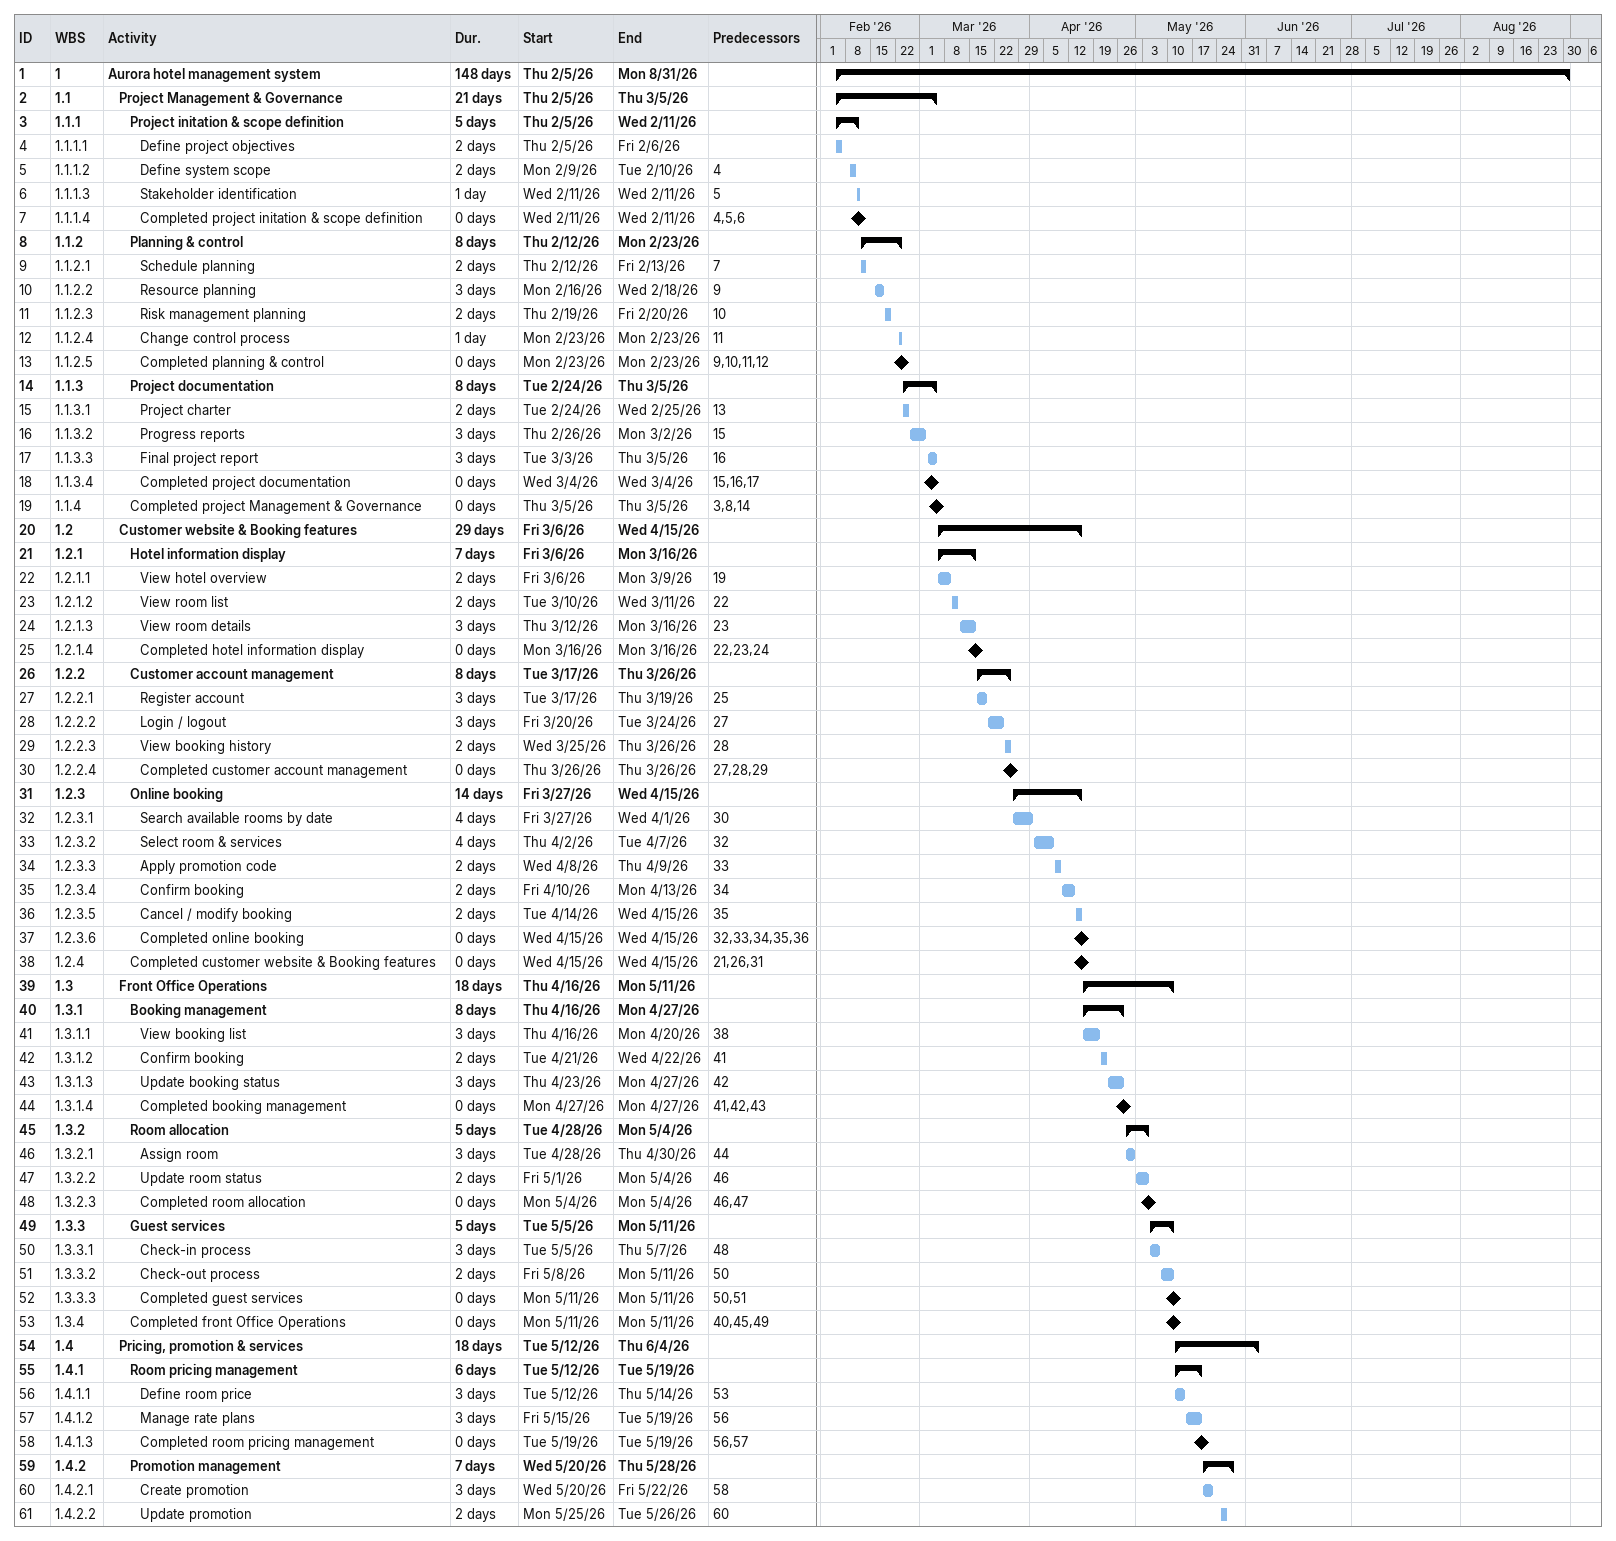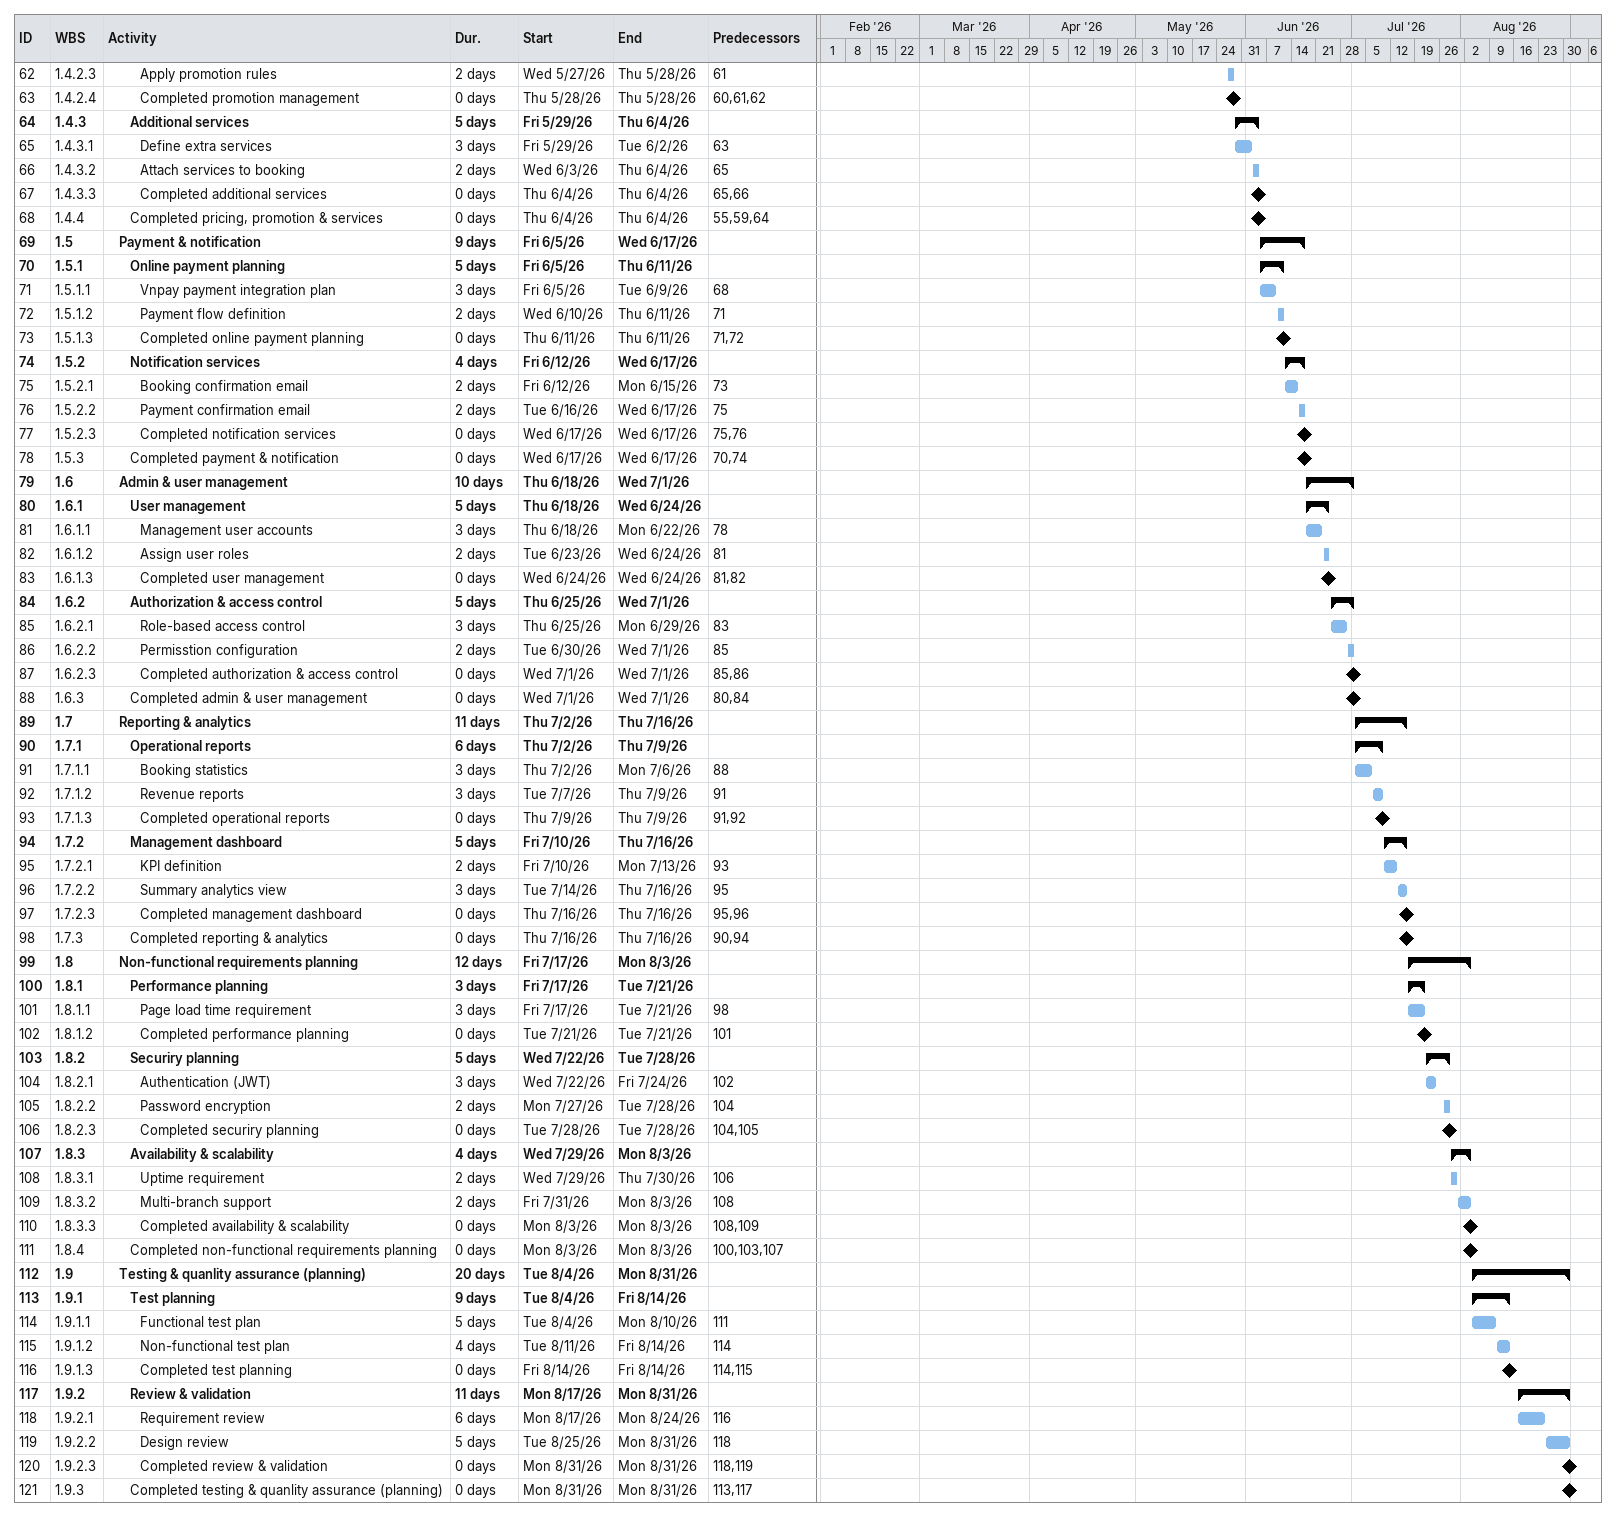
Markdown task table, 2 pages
| ID | WBS | Task | Duration | Start | Finish | Predecessors |
|---|---|---|---|---|---|---|
| 1 | 1 | **Aurora hotel management system** | 148d | 2026-02-05 | 2026-08-31 |  |
| 2 | 1.1 | **Project Management & Governance** | 21d | 2026-02-05 | 2026-03-05 |  |
| 3 | 1.1.1 | **Project initation & scope definition** | 5d | 2026-02-05 | 2026-02-11 |  |
| 4 | 1.1.1.1 | Define project objectives | 2d | 2026-02-05 | 2026-02-06 |  |
| 5 | 1.1.1.2 | Define system scope | 2d | 2026-02-09 | 2026-02-10 | 4 |
| 6 | 1.1.1.3 | Stakeholder identification | 1d | 2026-02-11 | 2026-02-11 | 5 |
| 7 | 1.1.1.4 | Completed project initation & scope definition | 0d | 2026-02-11 | 2026-02-11 | 4, 5, 6 |
| 8 | 1.1.2 | **Planning & control** | 8d | 2026-02-12 | 2026-02-23 |  |
| 9 | 1.1.2.1 | Schedule planning | 2d | 2026-02-12 | 2026-02-13 | 7 |
| 10 | 1.1.2.2 | Resource planning | 3d | 2026-02-16 | 2026-02-18 | 9 |
| 11 | 1.1.2.3 | Risk management planning | 2d | 2026-02-19 | 2026-02-20 | 10 |
| 12 | 1.1.2.4 | Change control process | 1d | 2026-02-23 | 2026-02-23 | 11 |
| 13 | 1.1.2.5 | Completed planning & control | 0d | 2026-02-23 | 2026-02-23 | 9, 10, 11, 12 |
| 14 | 1.1.3 | **Project documentation** | 8d | 2026-02-24 | 2026-03-05 |  |
| 15 | 1.1.3.1 | Project charter | 2d | 2026-02-24 | 2026-02-25 | 13 |
| 16 | 1.1.3.2 | Progress reports | 3d | 2026-02-26 | 2026-03-02 | 15 |
| 17 | 1.1.3.3 | Final project report | 3d | 2026-03-03 | 2026-03-05 | 16 |
| 18 | 1.1.3.4 | Completed project documentation | 0d | 2026-03-04 | 2026-03-04 | 15, 16, 17 |
| 19 | 1.1.4 | Completed project Management & Governance | 0d | 2026-03-05 | 2026-03-05 | 3, 8, 14 |
| 20 | 1.2 | **Customer website & Booking features** | 29d | 2026-03-06 | 2026-04-15 |  |
| 21 | 1.2.1 | **Hotel information display** | 7d | 2026-03-06 | 2026-03-16 |  |
| 22 | 1.2.1.1 | View hotel overview | 2d | 2026-03-06 | 2026-03-09 | 19 |
| 23 | 1.2.1.2 | View room list | 2d | 2026-03-10 | 2026-03-11 | 22 |
| 24 | 1.2.1.3 | View room details | 3d | 2026-03-12 | 2026-03-16 | 23 |
| 25 | 1.2.1.4 | Completed hotel information display | 0d | 2026-03-16 | 2026-03-16 | 22, 23, 24 |
| 26 | 1.2.2 | **Customer account management** | 8d | 2026-03-17 | 2026-03-26 |  |
| 27 | 1.2.2.1 | Register account | 3d | 2026-03-17 | 2026-03-19 | 25 |
| 28 | 1.2.2.2 | Login / logout | 3d | 2026-03-20 | 2026-03-24 | 27 |
| 29 | 1.2.2.3 | View booking history | 2d | 2026-03-25 | 2026-03-26 | 28 |
| 30 | 1.2.2.4 | Completed customer account management | 0d | 2026-03-26 | 2026-03-26 | 27, 28, 29 |
| 31 | 1.2.3 | **Online booking** | 14d | 2026-03-27 | 2026-04-15 |  |
| 32 | 1.2.3.1 | Search available rooms by date | 4d | 2026-03-27 | 2026-04-01 | 30 |
| 33 | 1.2.3.2 | Select room & services | 4d | 2026-04-02 | 2026-04-07 | 32 |
| 34 | 1.2.3.3 | Apply promotion code | 2d | 2026-04-08 | 2026-04-09 | 33 |
| 35 | 1.2.3.4 | Confirm booking | 2d | 2026-04-10 | 2026-04-13 | 34 |
| 36 | 1.2.3.5 | Cancel / modify booking | 2d | 2026-04-14 | 2026-04-15 | 35 |
| 37 | 1.2.3.6 | Completed online booking | 0d | 2026-04-15 | 2026-04-15 | 32, 33, 34, 35, 36 |
| 38 | 1.2.4 | Completed customer website & Booking features | 0d | 2026-04-15 | 2026-04-15 | 21, 26, 31 |
| 39 | 1.3 | **Front Office Operations** | 18d | 2026-04-16 | 2026-05-11 |  |
| 40 | 1.3.1 | **Booking management** | 8d | 2026-04-16 | 2026-04-27 |  |
| 41 | 1.3.1.1 | View booking list | 3d | 2026-04-16 | 2026-04-20 | 38 |
| 42 | 1.3.1.2 | Confirm booking | 2d | 2026-04-21 | 2026-04-22 | 41 |
| 43 | 1.3.1.3 | Update booking status | 3d | 2026-04-23 | 2026-04-27 | 42 |
| 44 | 1.3.1.4 | Completed booking management | 0d | 2026-04-27 | 2026-04-27 | 41, 42, 43 |
| 45 | 1.3.2 | **Room allocation** | 5d | 2026-04-28 | 2026-05-04 |  |
| 46 | 1.3.2.1 | Assign room | 3d | 2026-04-28 | 2026-04-30 | 44 |
| 47 | 1.3.2.2 | Update room status | 2d | 2026-05-01 | 2026-05-04 | 46 |
| 48 | 1.3.2.3 | Completed room allocation | 0d | 2026-05-04 | 2026-05-04 | 46, 47 |
| 49 | 1.3.3 | **Guest services** | 5d | 2026-05-05 | 2026-05-11 |  |
| 50 | 1.3.3.1 | Check-in process | 3d | 2026-05-05 | 2026-05-07 | 48 |
| 51 | 1.3.3.2 | Check-out process | 2d | 2026-05-08 | 2026-05-11 | 50 |
| 52 | 1.3.3.3 | Completed guest services | 0d | 2026-05-11 | 2026-05-11 | 50, 51 |
| 53 | 1.3.4 | Completed front Office Operations | 0d | 2026-05-11 | 2026-05-11 | 40, 45, 49 |
| 54 | 1.4 | **Pricing, promotion & services** | 18d | 2026-05-12 | 2026-06-04 |  |
| 55 | 1.4.1 | **Room pricing management** | 6d | 2026-05-12 | 2026-05-19 |  |
| 56 | 1.4.1.1 | Define room price | 3d | 2026-05-12 | 2026-05-14 | 53 |
| 57 | 1.4.1.2 | Manage rate plans | 3d | 2026-05-15 | 2026-05-19 | 56 |
| 58 | 1.4.1.3 | Completed room pricing management | 0d | 2026-05-19 | 2026-05-19 | 56, 57 |
| 59 | 1.4.2 | **Promotion management** | 7d | 2026-05-20 | 2026-05-28 |  |
| 60 | 1.4.2.1 | Create promotion | 3d | 2026-05-20 | 2026-05-22 | 58 |
| 61 | 1.4.2.2 | Update promotion | 2d | 2026-05-25 | 2026-05-26 | 60 |
| 62 | 1.4.2.3 | Apply promotion rules | 2d | 2026-05-27 | 2026-05-28 | 61 |
| 63 | 1.4.2.4 | Completed promotion management | 0d | 2026-05-28 | 2026-05-28 | 60, 61, 62 |
| 64 | 1.4.3 | **Additional services** | 5d | 2026-05-29 | 2026-06-04 |  |
| 65 | 1.4.3.1 | Define extra services | 3d | 2026-05-29 | 2026-06-02 | 63 |
| 66 | 1.4.3.2 | Attach services to booking | 2d | 2026-06-03 | 2026-06-04 | 65 |
| 67 | 1.4.3.3 | Completed additional services | 0d | 2026-06-04 | 2026-06-04 | 65, 66 |
| 68 | 1.4.4 | Completed pricing, promotion & services | 0d | 2026-06-04 | 2026-06-04 | 55, 59, 64 |
| 69 | 1.5 | **Payment & notification** | 9d | 2026-06-05 | 2026-06-17 |  |
| 70 | 1.5.1 | **Online payment planning** | 5d | 2026-06-05 | 2026-06-11 |  |
| 71 | 1.5.1.1 | Vnpay payment integration plan | 3d | 2026-06-05 | 2026-06-09 | 68 |
| 72 | 1.5.1.2 | Payment flow definition | 2d | 2026-06-10 | 2026-06-11 | 71 |
| 73 | 1.5.1.3 | Completed online payment planning | 0d | 2026-06-11 | 2026-06-11 | 71, 72 |
| 74 | 1.5.2 | **Notification services** | 4d | 2026-06-12 | 2026-06-17 |  |
| 75 | 1.5.2.1 | Booking confirmation email | 2d | 2026-06-12 | 2026-06-15 | 73 |
| 76 | 1.5.2.2 | Payment confirmation email | 2d | 2026-06-16 | 2026-06-17 | 75 |
| 77 | 1.5.2.3 | Completed notification services | 0d | 2026-06-17 | 2026-06-17 | 75, 76 |
| 78 | 1.5.3 | Completed payment & notification | 0d | 2026-06-17 | 2026-06-17 | 70, 74 |
| 79 | 1.6 | **Admin & user management** | 10d | 2026-06-18 | 2026-07-01 |  |
| 80 | 1.6.1 | **User management** | 5d | 2026-06-18 | 2026-06-24 |  |
| 81 | 1.6.1.1 | Management user accounts | 3d | 2026-06-18 | 2026-06-22 | 78 |
| 82 | 1.6.1.2 | Assign user roles | 2d | 2026-06-23 | 2026-06-24 | 81 |
| 83 | 1.6.1.3 | Completed user management | 0d | 2026-06-24 | 2026-06-24 | 81, 82 |
| 84 | 1.6.2 | **Authorization & access control** | 5d | 2026-06-25 | 2026-07-01 |  |
| 85 | 1.6.2.1 | Role-based access control | 3d | 2026-06-25 | 2026-06-29 | 83 |
| 86 | 1.6.2.2 | Permisstion configuration | 2d | 2026-06-30 | 2026-07-01 | 85 |
| 87 | 1.6.2.3 | Completed authorization & access control | 0d | 2026-07-01 | 2026-07-01 | 85, 86 |
| 88 | 1.6.3 | Completed admin & user management | 0d | 2026-07-01 | 2026-07-01 | 80, 84 |
| 89 | 1.7 | **Reporting & analytics** | 11d | 2026-07-02 | 2026-07-16 |  |
| 90 | 1.7.1 | **Operational reports** | 6d | 2026-07-02 | 2026-07-09 |  |
| 91 | 1.7.1.1 | Booking statistics | 3d | 2026-07-02 | 2026-07-06 | 88 |
| 92 | 1.7.1.2 | Revenue reports | 3d | 2026-07-07 | 2026-07-09 | 91 |
| 93 | 1.7.1.3 | Completed operational reports | 0d | 2026-07-09 | 2026-07-09 | 91, 92 |
| 94 | 1.7.2 | **Management dashboard** | 5d | 2026-07-10 | 2026-07-16 |  |
| 95 | 1.7.2.1 | KPI definition | 2d | 2026-07-10 | 2026-07-13 | 93 |
| 96 | 1.7.2.2 | Summary analytics view | 3d | 2026-07-14 | 2026-07-16 | 95 |
| 97 | 1.7.2.3 | Completed management dashboard | 0d | 2026-07-16 | 2026-07-16 | 95, 96 |
| 98 | 1.7.3 | Completed reporting & analytics | 0d | 2026-07-16 | 2026-07-16 | 90, 94 |
| 99 | 1.8 | **Non-functional requirements planning** | 12d | 2026-07-17 | 2026-08-03 |  |
| 100 | 1.8.1 | **Performance planning** | 3d | 2026-07-17 | 2026-07-21 |  |
| 101 | 1.8.1.1 | Page load time requirement | 3d | 2026-07-17 | 2026-07-21 | 98 |
| 102 | 1.8.1.2 | Completed performance planning | 0d | 2026-07-21 | 2026-07-21 | 101 |
| 103 | 1.8.2 | **Securiry planning** | 5d | 2026-07-22 | 2026-07-28 |  |
| 104 | 1.8.2.1 | Authentication (JWT) | 3d | 2026-07-22 | 2026-07-24 | 102 |
| 105 | 1.8.2.2 | Password encryption | 2d | 2026-07-27 | 2026-07-28 | 104 |
| 106 | 1.8.2.3 | Completed securiry planning | 0d | 2026-07-28 | 2026-07-28 | 104, 105 |
| 107 | 1.8.3 | **Availability & scalability** | 4d | 2026-07-29 | 2026-08-03 |  |
| 108 | 1.8.3.1 | Uptime requirement | 2d | 2026-07-29 | 2026-07-30 | 106 |
| 109 | 1.8.3.2 | Multi-branch support | 2d | 2026-07-31 | 2026-08-03 | 108 |
| 110 | 1.8.3.3 | Completed availability & scalability | 0d | 2026-08-03 | 2026-08-03 | 108, 109 |
| 111 | 1.8.4 | Completed non-functional requirements planning | 0d | 2026-08-03 | 2026-08-03 | 100, 103, 107 |
| 112 | 1.9 | **Testing & quanlity assurance (planning)** | 20d | 2026-08-04 | 2026-08-31 |  |
| 113 | 1.9.1 | **Test planning** | 9d | 2026-08-04 | 2026-08-14 |  |
| 114 | 1.9.1.1 | Functional test plan | 5d | 2026-08-04 | 2026-08-10 | 111 |
| 115 | 1.9.1.2 | Non-functional test plan | 4d | 2026-08-11 | 2026-08-14 | 114 |
| 116 | 1.9.1.3 | Completed test planning | 0d | 2026-08-14 | 2026-08-14 | 114, 115 |
| 117 | 1.9.2 | **Review & validation** | 11d | 2026-08-17 | 2026-08-31 |  |
| 118 | 1.9.2.1 | Requirement review | 6d | 2026-08-17 | 2026-08-24 | 116 |
| 119 | 1.9.2.2 | Design review | 5d | 2026-08-25 | 2026-08-31 | 118 |
| 120 | 1.9.2.3 | Completed review & validation | 0d | 2026-08-31 | 2026-08-31 | 118, 119 |
| 121 | 1.9.3 | Completed testing & quanlity assurance (planning) | 0d | 2026-08-31 | 2026-08-31 | 113, 117 |
